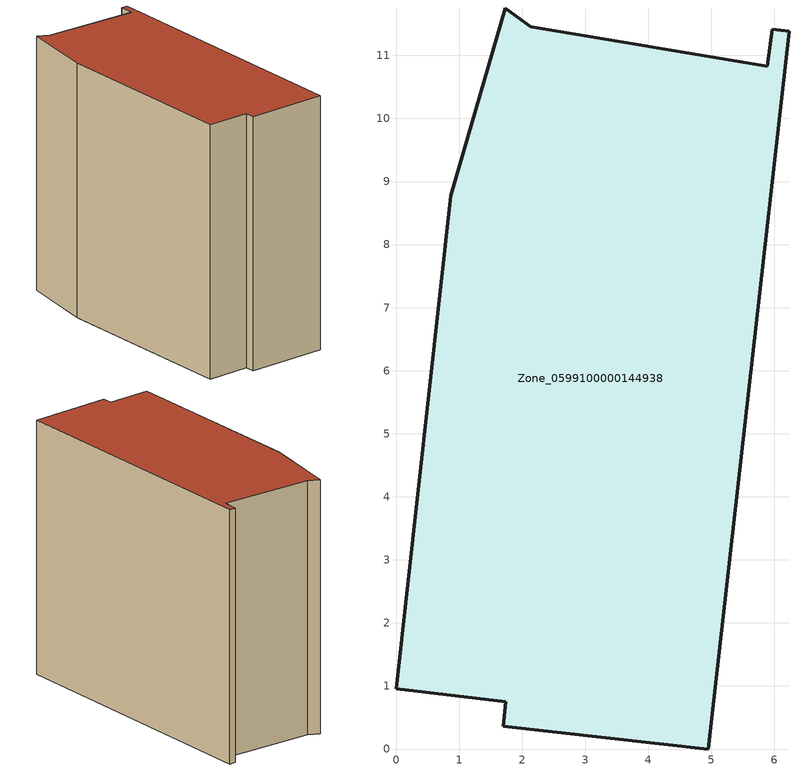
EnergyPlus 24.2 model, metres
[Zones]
Zone_0599100000144938
 floor ground (C_G): 0,0.96 0.87,8.77 1.73,11.75 2.14,11.45 5.89,10.83 5.97,11.41 6.24,11.38 4.95,0 1.7,0.36 1.74,0.75 z0
 wall outside (C_F): 0.87,8.77 0,0.96 1.74,0.75 1.7,0.36 4.95,0 6.24,11.38 5.97,11.41 5.89,10.83 2.14,11.45 1.73,11.75 0.87,8.77 z0:10.32
 roof outside (C_R): 5.89,10.83 2.14,11.45 1.73,11.75 0.87,8.77 0,0.96 1.74,0.75 1.7,0.36 4.95,0 6.24,11.38 5.97,11.41 z10.32
[BUILDING]
Pand.0599100000144938: North Axis=0; Terrain=City; Loads Convergence Tolerance Value=0.04; Temperature Convergence Tolerance Value=0.4; Solar Distribution=FullExterior; Maximum Number of Warmup Days=25; Minimum Number of Warmup Days=1
[Site:Location]
Rotterdam.The.Hague.AP_ZH_NLD Design_Conditions: Latitude=51.96; Longitude=4.45; Time Zone=1; Elevation=-4.5
[SITE:GROUNDTEMPERATURE:BUILDINGSURFACE]
18, 18, 18, 18, 18, 18, 18, 18, 18, 18, 18, 18
[MATERIAL] Thermal Absorptance=0.9; Solar Absorptance=0.7; Visible Absorptance=0.7
Name | Roughness | Thickness | Conductivity | Density | Specific Heat
G.TI.1946 | MediumSmooth | 0.15 | 1 | 540 | 1210
F.TI.1946 | Rough | 0.3 | 0.857143 | 1920 | 840
R.TI.1946 | MediumRough | 0.2 | 0.1 | 1500 | 1000
[CONSTRUCTION]
C_G: G.TI.1946
C_F: F.TI.1946
C_R: R.TI.1946
[ZONE]
Zone_0599100000144938: Type=1; Multiplier=1; Ceiling Height=Autocalculate; Volume=Autocalculate; Floor Area=autocalculate; Part of Total Floor Area=Yes
[ZONEINFILTRATION:DESIGNFLOWRATE]
Infil_Zone_0599100000144938: Zone or ZoneList or Space or SpaceList=Zone_0599100000144938; Schedule=AlwaysOn; Design Flow Rate Calculation Method=Flow/Area; Flow Rate per Floor Area=0.003; Constant Term Coefficient=1; Temperature Term Coefficient=0; Velocity Term Coefficient=0; Velocity Squared Term Coefficient=0
[HVACTEMPLATE:ZONE:IDEALLOADSAIRSYSTEM]
Zone_0599100000144938: Maximum Heating Supply Air Temperature=50; Minimum Cooling Supply Air Temperature=13; Maximum Heating Supply Air Humidity Ratio=0.0156; Minimum Cooling Supply Air Humidity Ratio=0.0077; Heating Limit=NoLimit; Cooling Limit=NoLimit; Dehumidification Control Type=ConstantSensibleHeatRatio; Cooling Sensible Heat Ratio=0.7; Dehumidification Setpoint=60; Humidification Control Type=None; Humidification Setpoint=30; Outdoor Air Method=None; Outdoor Air Flow Rate per Person=0.00944; Outdoor Air Flow Rate per Zone Floor Area=0; Outdoor Air Flow Rate per Zone=0; Demand Controlled Ventilation Type=None; Outdoor Air Economizer Type=NoEconomizer; Heat Recovery Type=None; Sensible Heat Recovery Effectiveness=0.7; Latent Heat Recovery Effectiveness=0.65
[ZONECONTROL:THERMOSTAT]
ThermostatControl_Zone_0599100000144938: Zone or ZoneList=Zone_0599100000144938; Control Type Schedule=DualSetpointControlType; Control 1=Thermostat_Zone_0599100000144938; Temperature Difference Between Cutout And Setpoint=0
[THERMOSTATSETPOINT:DUALSETPOINT]
Thermostat_Zone_0599100000144938: Heating Setpoint Temperature Schedule=HeatingSetpoint_Zone_0599100000144938; Cooling Setpoint Temperature Schedule=CoolingSetpoint_Zone_0599100000144938
[SCHEDULE:COMPACT]
HeatingSetpoint_Zone_0599100000144938: Through: 12/31, For: AllDays, Until: 24:00, 21
CoolingSetpoint_Zone_0599100000144938: Through: 12/31, For: AllDays, Until: 24:00, 24
DualSetpointControlType: Through: 12/31, For: AllDays, Until: 24:00, 4
AlwaysOn: Through: 12/31, For: AllDays, Until: 24:00, 1
